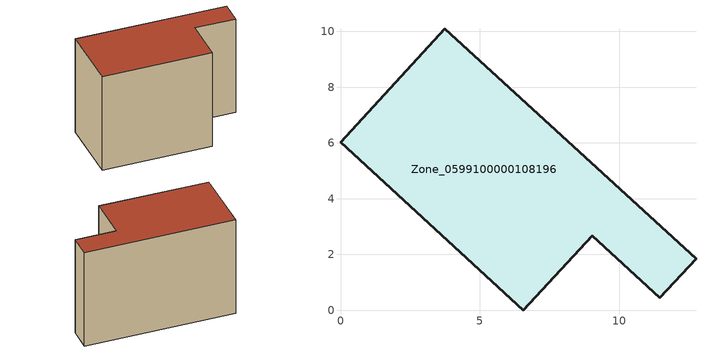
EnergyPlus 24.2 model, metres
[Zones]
Zone_0599100000108196
 floor ground (C_G): 3.75,10.1 12.75,1.84 11.45,0.44 9.02,2.68 6.56,0 0,6.02 z0
 wall outside (C_F): 12.75,1.84 3.75,10.1 0,6.02 6.56,0 9.02,2.68 11.45,0.44 12.75,1.84 z0:8.42
 roof outside (C_R): 3.75,10.1 0,6.02 6.56,0 9.02,2.68 11.45,0.44 12.75,1.84 z8.42
[BUILDING]
Pand.0599100000108196: North Axis=0; Terrain=City; Loads Convergence Tolerance Value=0.04; Temperature Convergence Tolerance Value=0.4; Solar Distribution=FullExterior; Maximum Number of Warmup Days=25; Minimum Number of Warmup Days=1
[Site:Location]
Rotterdam.The.Hague.AP_ZH_NLD Design_Conditions: Latitude=51.96; Longitude=4.45; Time Zone=1; Elevation=-4.5
[SITE:GROUNDTEMPERATURE:BUILDINGSURFACE]
18, 18, 18, 18, 18, 18, 18, 18, 18, 18, 18, 18
[MATERIAL] Thermal Absorptance=0.9; Solar Absorptance=0.7; Visible Absorptance=0.7
Name | Roughness | Thickness | Conductivity | Density | Specific Heat
G.TC.1975-1991 | MediumSmooth | 0.15 | 0.288461 | 540 | 1210
F.TC.1975-1991 | Rough | 0.3 | 0.230769 | 1920 | 840
R.TC.1975-1991 | MediumRough | 0.2 | 0.153846 | 1500 | 1000
[CONSTRUCTION]
C_G: G.TC.1975-1991
C_F: F.TC.1975-1991
C_R: R.TC.1975-1991
[ZONE]
Zone_0599100000108196: Type=1; Multiplier=1; Ceiling Height=Autocalculate; Volume=Autocalculate; Floor Area=autocalculate; Part of Total Floor Area=Yes
[ZONEINFILTRATION:DESIGNFLOWRATE]
Infil_Zone_0599100000108196: Zone or ZoneList or Space or SpaceList=Zone_0599100000108196; Schedule=AlwaysOn; Design Flow Rate Calculation Method=Flow/Area; Flow Rate per Floor Area=0.003; Constant Term Coefficient=1; Temperature Term Coefficient=0; Velocity Term Coefficient=0; Velocity Squared Term Coefficient=0
[HVACTEMPLATE:ZONE:IDEALLOADSAIRSYSTEM]
Zone_0599100000108196: Maximum Heating Supply Air Temperature=50; Minimum Cooling Supply Air Temperature=13; Maximum Heating Supply Air Humidity Ratio=0.0156; Minimum Cooling Supply Air Humidity Ratio=0.0077; Heating Limit=NoLimit; Cooling Limit=NoLimit; Dehumidification Control Type=ConstantSensibleHeatRatio; Cooling Sensible Heat Ratio=0.7; Dehumidification Setpoint=60; Humidification Control Type=None; Humidification Setpoint=30; Outdoor Air Method=None; Outdoor Air Flow Rate per Person=0.00944; Outdoor Air Flow Rate per Zone Floor Area=0; Outdoor Air Flow Rate per Zone=0; Demand Controlled Ventilation Type=None; Outdoor Air Economizer Type=NoEconomizer; Heat Recovery Type=None; Sensible Heat Recovery Effectiveness=0.7; Latent Heat Recovery Effectiveness=0.65
[ZONECONTROL:THERMOSTAT]
ThermostatControl_Zone_0599100000108196: Zone or ZoneList=Zone_0599100000108196; Control Type Schedule=DualSetpointControlType; Control 1=Thermostat_Zone_0599100000108196; Temperature Difference Between Cutout And Setpoint=0
[THERMOSTATSETPOINT:DUALSETPOINT]
Thermostat_Zone_0599100000108196: Heating Setpoint Temperature Schedule=HeatingSetpoint_Zone_0599100000108196; Cooling Setpoint Temperature Schedule=CoolingSetpoint_Zone_0599100000108196
[SCHEDULE:COMPACT]
HeatingSetpoint_Zone_0599100000108196: Through: 12/31, For: AllDays, Until: 24:00, 21
CoolingSetpoint_Zone_0599100000108196: Through: 12/31, For: AllDays, Until: 24:00, 24
DualSetpointControlType: Through: 12/31, For: AllDays, Until: 24:00, 4
AlwaysOn: Through: 12/31, For: AllDays, Until: 24:00, 1
